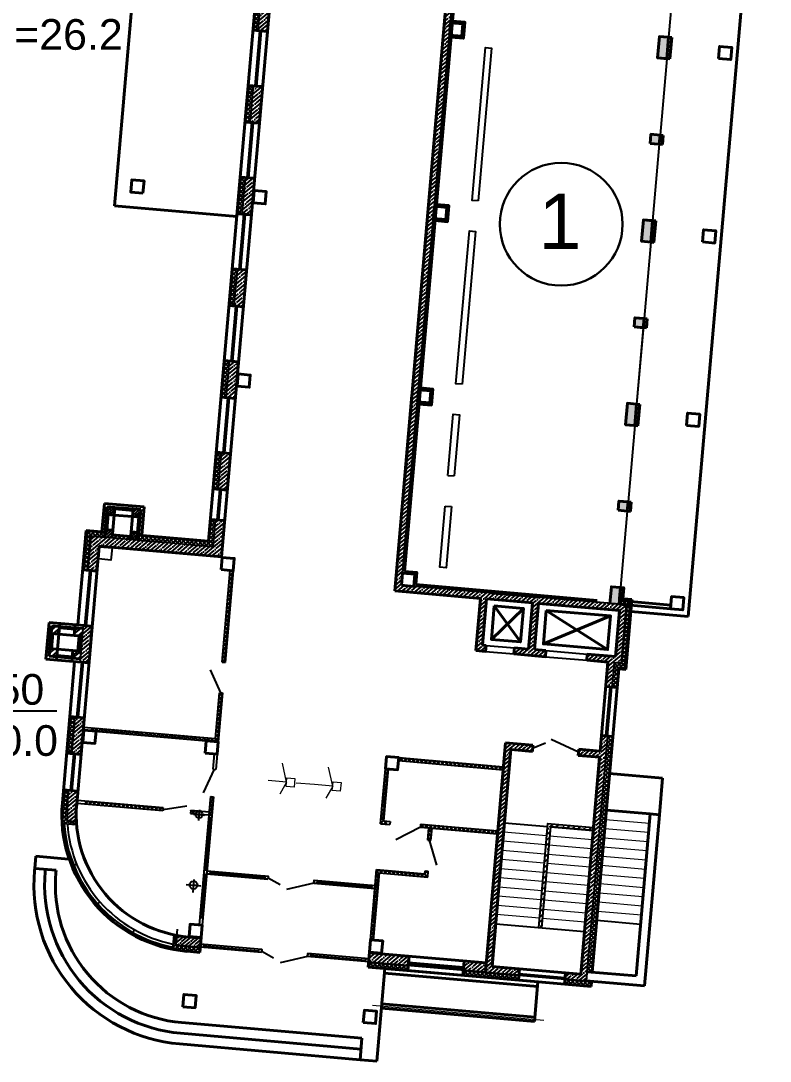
# Model space of a CAD drawing. Header units: millimetres. Extents: x 946 to 259010, y 548 to 42559.
# Drawn here: x 99924 to 104807, y 20081 to 26862 of the extents above; entities that cross this region are included whole.
import ezdxf
from ezdxf import colors
from ezdxf.entities.mleader import LeaderData, LeaderLine
from ezdxf.math import Vec2, Vec3

# ---------------------------------------------------------------- set-up
doc = ezdxf.new("R2010")
doc.units = ezdxf.units.MM
doc.linetypes.add('CENTER', pattern=[20, 15, -1.7, 1.6, -1.7])
doc.linetypes.add('DASHED', pattern=[19.05, 12.7, -6.35])
for name, color, linetype, lineweight in [('01 - здание', 1, 'Continuous', 40), ('01-здание', 5, 'Continuous', 15), ('01-Контур', 1, 'Continuous', 25), ('19-канальяК2', 54, 'Continuous', 40)]:
    doc.layers.add(name, color=color, linetype=linetype, lineweight=lineweight)
doc.styles.add('2_0-Ариел', font='arial.ttf', dxfattribs={"height": 2})
doc.styles.add('ГП-ариель', font='arial.ttf')
pattern_1 = [(45, (1411.03127, -1534.55234), (-0.067351921, 0.067351921), []), (135, (1411.03127, -1534.55234), (-0.067351921, -0.067351921), [])]
pattern_2 = [(45, (1452.38544, -901.835), (-0.067351921, 0.067351921), []), (135, (1452.38544, -901.835), (-0.067351921, -0.067351921), [])]
pattern_3 = [(45, (1411.03127, -1534.55234), (-0.134703842, 0.134703842), []), (45, (1411.16598, -1534.55234), (-0.134703842, 0.134703842), [0.238125, -0.047625, 0, -0.047625])]
pattern_4 = [(45, (1455.15888, -902.561955), (-0.0449012806, 0.0449012806), [])]

# ---------------------------------------------------------------- blocks, each defined once
blk = doc.blocks.new('Прокуратура_v1')
at = {"layer": '01 - здание', "lineweight": -2, "ltscale": 100}
h = blk.add_hatch(dxfattribs=at)
h.set_pattern_fill('ANSI35', color=256, scale=0.03)
h.set_pattern_definition(pattern_3)
h.paths.add_polyline_path([(-0.19, -3.49), (-0.49, -3.49), (-0.49, -3.79), (-0.19, -3.79)])
h.paths.add_polyline_path([(-0.19, -4.59), (-0.49, -4.59), (-0.49, -9.49), (-0.19, -9.49)])
h.paths.add_polyline_path([(-0.19, -9.49), (-0.49, -9.49), (-0.49, -9.84), (-0.19, -9.84)])
h.paths.add_polyline_path([(-0.19, -12.34), (-0.49, -12.34), (-0.49, -12.64), (-0.19, -12.64)])
h.paths.add_polyline_path([(-0.19, -15.14), (-0.49, -15.14), (-0.49, -15.49), (-0.19, -15.49)])
h.paths.add_polyline_path([(-0.19, -15.49), (-0.49, -15.49), (-0.49, -15.84), (-0.19, -15.84)])
h.paths.add_polyline_path([(-0.19, -18.34), (-0.49, -18.34), (-0.49, -18.64), (-0.19, -18.64)])
h.paths.add_polyline_path([(-0.19, -21.14), (-0.49, -21.14), (-0.49, -21.49), (-0.19, -21.49)])
h.paths.add_polyline_path([(-0.19, -21.49), (-0.49, -21.49), (-0.49, -21.84), (-0.19, -21.84)])
h.paths.add_polyline_path([(-0.19, -24.34), (-0.49, -24.34), (-0.49, -24.64), (-0.19, -24.64)])
h.paths.add_polyline_path([(-0.19, -27.14), (-0.49, -27.14), (-0.49, -27.49), (-0.19, -27.49)])
h.paths.add_polyline_path([(-0.19, -27.49), (-0.49, -27.49), (-0.49, -27.84), (-0.19, -27.84)])
h.paths.add_polyline_path([(-0.19, -30.34), (-0.49, -30.34), (-0.49, -30.64), (-0.19, -30.64)])
h.paths.add_polyline_path([(-0.19, -33.14), (-0.49, -33.14), (-0.49, -33.49), (-0.19, -33.49)])
h.paths.add_polyline_path([(-0.19, -33.49), (-0.49, -33.49), (-0.49, -33.84), (-0.19, -33.84)])
h.paths.add_polyline_path([(-0.19, -36.34), (-0.49, -36.34), (-0.49, -36.64), (-0.19, -36.64)])
h.paths.add_polyline_path([(-0.19, -39.14), (-0.49, -39.14), (-0.49, -39.49), (-0.19, -39.49)])
h.paths.add_polyline_path([(-0.19, -39.49), (-0.49, -39.49), (-0.49, -39.69), (-0.19, -39.69)])
h = blk.add_hatch(dxfattribs=at)
h.set_pattern_fill('ANSI35', color=256, scale=0.03)
h.set_pattern_definition(pattern_3)
h.paths.add_polyline_path([(-7.31, -15.49), (-7.51, -15.49), (-7.51, -21.49), (-7.31, -21.49), (-7.31, -21.29)])
h.paths.add_polyline_path([(-7.31, -9.49), (-7.51, -9.49), (-7.51, -15.49), (-7.31, -15.49), (-7.31, -15.29)])
h.paths.add_polyline_path([(-7.11, -8.39), (-7.51, -8.39), (-7.51, -9.49), (-7.31, -9.49), (-7.31, -9.29), (-7.31, -8.59), (-7.11, -8.59)])
h.paths.add_polyline_path([(-6.21, -8.39), (-6.564, -8.39), (-6.501, -8.59), (-6.21, -8.59)])
h.paths.add_polyline_path([(-6.564, -8.39), (-7.11, -8.39), (-7.11, -8.59), (-6.501, -8.59)])
h.paths.add_polyline_path([(-4.225, -8.39), (-5.21, -8.39), (-5.21, -8.59), (-4.208, -8.59)])
h.paths.add_polyline_path([(-0.71, -8.39), (-4.225, -8.39), (-4.208, -8.59), (-0.71, -8.59)])
h.paths.add_polyline_path([(-0.49, -8.39), (-0.71, -8.39), (-0.71, -8.59), (-0.49, -8.59)])
h = blk.add_hatch(dxfattribs=at)
h.set_pattern_fill('ANSI37', color=256, scale=0.03)
h.set_pattern_definition(pattern_2)
h.paths.add_polyline_path([(-0.09, -12.34), (-0.19, -12.34), (-0.19, -12.64), (-0.09, -12.64)])
h.paths.add_polyline_path([(-0.09, -15.14), (-0.19, -15.14), (-0.19, -15.49), (-0.09, -15.49)])
h.paths.add_polyline_path([(-0.09, -15.49), (-0.19, -15.49), (-0.19, -15.84), (-0.09, -15.84)])
h.paths.add_polyline_path([(-0.09, -18.34), (-0.19, -18.34), (-0.19, -18.64), (-0.09, -18.64)])
h.paths.add_polyline_path([(-0.09, -21.14), (-0.19, -21.14), (-0.19, -21.49), (-0.09, -21.49)])
h.paths.add_polyline_path([(-0.09, -21.49), (-0.19, -21.49), (-0.19, -21.84), (-0.09, -21.84)])
h.paths.add_polyline_path([(-0.09, -24.34), (-0.19, -24.34), (-0.19, -24.64), (-0.09, -24.64)])
h.paths.add_polyline_path([(-0.09, -27.14), (-0.19, -27.14), (-0.19, -27.49), (-0.09, -27.49)])
h.paths.add_polyline_path([(-0.09, -27.49), (-0.19, -27.49), (-0.19, -27.84), (-0.09, -27.84)])
h.paths.add_polyline_path([(-0.09, -30.34), (-0.19, -30.34), (-0.19, -30.64), (-0.09, -30.64)])
h.paths.add_polyline_path([(-0.09, -33.14), (-0.19, -33.14), (-0.19, -33.49), (-0.09, -33.49)])
h.paths.add_polyline_path([(-0.09, -33.49), (-0.19, -33.49), (-0.19, -33.84), (-0.09, -33.84)])
h.paths.add_polyline_path([(-0.09, -36.34), (-0.19, -36.34), (-0.19, -36.64), (-0.09, -36.64)])
h.paths.add_polyline_path([(-0.09, -39.14), (-0.19, -39.14), (-0.19, -39.49), (-0.09, -39.49)])
h = blk.add_hatch(dxfattribs=at)
h.set_pattern_fill('ANSI37', color=256, scale=0.03)
h.set_pattern_definition(pattern_2)
h.paths.add_polyline_path([(-13.53, -35.89), (-13.7, -35.89), (-13.7, -37.09), (-13.53, -37.09)])
h.paths.add_polyline_path([(-13.53, -33.49), (-13.7, -33.49), (-13.7, -34.09), (-13.53, -34.09)])
h.paths.add_polyline_path([(-13.53, -32.89), (-13.7, -32.89), (-13.7, -33.49), (-13.53, -33.49)])
h.paths.add_polyline_path([(-13.53, -29.89), (-13.7, -29.89), (-13.7, -31.09), (-13.53, -31.09)])
h.paths.add_polyline_path([(-13.53, -27.49), (-13.7, -27.49), (-13.7, -28.09), (-13.53, -28.09)])
h.paths.add_polyline_path([(-13.53, -26.89), (-13.7, -26.89), (-13.7, -27.49), (-13.53, -27.49)])
h.paths.add_polyline_path([(-13.53, -23.89), (-13.7, -23.89), (-13.7, -25.051, -0.438008), (-13.661, -25.09), (-13.53, -25.09)])
h.paths.add_polyline_path([(-13.53, -21.49), (-13.7, -21.49), (-13.7, -22.09), (-13.53, -22.09)])
h.paths.add_polyline_path([(-13.53, -20.89), (-13.7, -20.89), (-13.7, -21.49), (-13.53, -21.49)])
h = blk.add_hatch(dxfattribs=at)
h.set_pattern_fill('ANSI35', color=256, scale=0.03)
h.set_pattern_definition(pattern_3)
h.paths.add_polyline_path([(-13.23, -29.89), (-13.53, -29.89), (-13.53, -31.09), (-13.23, -31.09)])
h.paths.add_polyline_path([(-13.23, -27.49), (-13.53, -27.49), (-13.53, -28.09), (-13.23, -28.09)])
h.paths.add_polyline_path([(-13.53, -27.49), (-13.23, -27.49), (-13.23, -26.89), (-13.53, -26.89)])
h.paths.add_polyline_path([(-13.23, -23.89), (-13.53, -23.89), (-13.53, -25.09), (-13.23, -25.09)])
h.paths.add_polyline_path([(-13.23, -21.49), (-13.53, -21.49), (-13.53, -22.09), (-13.23, -22.09)])
h.paths.add_polyline_path([(-13.23, -21.09), (-13.23, -20.89), (-13.53, -20.89), (-13.53, -21.49), (-13.23, -21.49)])
h = blk.add_hatch(dxfattribs=at)
h.set_pattern_fill('ANSI35', color=256, scale=0.03)
h.set_pattern_definition(pattern_3)
h.paths.add_polyline_path([(-7.31, -21.49), (-7.51, -21.49), (-7.51, -27.49), (-7.31, -27.49), (-7.31, -27.29)])
h = blk.add_hatch(dxfattribs=at)
h.set_pattern_fill('ANSI35', color=256, scale=0.03)
h.set_pattern_definition(pattern_3)
h.paths.add_polyline_path([(-7.31, -27.49), (-7.51, -27.49), (-7.51, -33.49), (-7.31, -33.49), (-7.31, -33.29)])
h = blk.add_hatch(dxfattribs=at)
h.set_pattern_fill('ANSI35', color=256, scale=0.03)
h.set_pattern_definition(pattern_3)
h.paths.add_polyline_path([(-17.53, -46.09), (-17.23, -46.09), (-17.23, -44.89), (-17.53, -44.89)])
h.paths.add_polyline_path([(-17.23, -41.89), (-17.53, -41.89), (-17.53, -43.09), (-17.23, -43.09)])
h.paths.add_polyline_path([(-17.23, -39.27), (-17.01, -39.27), (-17.01, -38.97), (-17.53, -38.97), (-17.53, -40.09), (-17.23, -40.09)])
h.paths.add_polyline_path([(-17.01, -38.97), (-17.01, -39.27), (-13.23, -39.27), (-13.23, -38.09), (-13.53, -38.09), (-13.53, -38.97)])
h.paths.add_polyline_path([(-13.53, -37.09), (-13.23, -37.09), (-13.23, -35.89), (-13.53, -35.89)])
h.paths.add_polyline_path([(-13.23, -33.49), (-13.53, -33.49), (-13.53, -34.09), (-13.23, -34.09)])
h.paths.add_polyline_path([(-13.23, -32.89), (-13.53, -32.89), (-13.53, -33.49), (-13.23, -33.49)])
h = blk.add_hatch(dxfattribs=at)
h.set_pattern_fill('ANSI35', color=256, scale=0.03)
h.set_pattern_definition(pattern_3)
h.paths.add_polyline_path([(-7.11, -39.69), (-7.31, -39.69), (-7.31, -39.49), (-7.51, -39.49), (-7.51, -39.89), (-7.11, -39.89)])
h.paths.add_polyline_path([(-7.31, -33.69), (-7.31, -33.49), (-7.51, -33.49), (-7.51, -36.159), (-7.51, -39.49), (-7.31, -39.49), (-7.31, -39.29)])
h.paths.add_polyline_path([(-3.721, -39.69), (-4.71, -39.69), (-7.11, -39.69), (-7.11, -39.89), (-4.71, -39.89), (-4.71, -41.6), (-4.395, -41.6), (-4.395, -41.4), (-4.51, -41.4), (-4.51, -39.89), (-3.65, -39.89)])
h.paths.add_polyline_path([(-2.81, -39.89), (-2.519, -39.89), (-2.591, -39.69), (-3.721, -39.69), (-3.65, -39.89), (-3.01, -39.89), (-3.01, -41.4), (-3.465, -41.4), (-3.465, -41.6), (-2.435, -41.6), (-2.435, -41.4), (-2.81, -41.4)])
h.paths.add_polyline_path([(0.04, -39.69), (-0.19, -39.69), (-0.71, -39.69), (-0.71, -39.89), (-0.16, -39.89), (-0.16, -41.4), (-0.71, -41.4), (-0.71, -41.6), (-0.39, -41.6), (-0.39, -42.4), (-0.19, -42.4), (-0.19, -41.6), (0.04, -41.6)])
h.paths.add_polyline_path([(-0.71, -41.4), (-1.085, -41.4), (-1.085, -41.6), (-0.71, -41.6)])
h.paths.add_polyline_path([(-3.323, -40.948), (-2.838, -40.948), (-2.838, -40.648), (-3.323, -40.648)], flags=25)
h = blk.add_hatch(dxfattribs=at)
h.set_pattern_fill('ANSI31', color=256, scale=0.02)
h.set_pattern_definition(pattern_4)
h.paths.add_polyline_path([(-16.83, -38.22), (-16.83, -37.97), (-17.08, -37.97), (-17.08, -38.22)])
h = blk.add_hatch(dxfattribs=at)
h.set_pattern_fill('ANSI31', color=256, scale=0.02)
h.set_pattern_definition(pattern_4)
h.paths.add_polyline_path([(-17.03, -38.22), (-17.08, -38.22), (-17.08, -38.72), (-17.03, -38.72)])
h.paths.add_polyline_path([(-16.739, -37.97), (-16.83, -37.97), (-16.83, -38.02), (-16.739, -38.02)])
h.paths.add_polyline_path([(-16.23, -37.97), (-16.739, -37.97), (-16.739, -38.02), (-16.23, -38.02)])
h.paths.add_polyline_path([(-15.98, -38.22), (-16.03, -38.22), (-16.03, -38.72), (-15.98, -38.72)])
h = blk.add_hatch(dxfattribs=at)
h.set_pattern_fill('ANSI31', color=256, scale=0.02)
h.set_pattern_definition(pattern_4)
h.paths.add_polyline_path([(-15.98, -38.22), (-15.98, -37.97), (-16.23, -37.97), (-16.23, -38.22)])
h = blk.add_hatch(dxfattribs=at)
h.set_pattern_fill('ANSI37', color=256, scale=0.03)
h.set_pattern_definition(pattern_2)
h.paths.add_polyline_path([(-13.53, -38.09), (-13.7, -38.09), (-13.7, -38.8), (-15.98, -38.8), (-15.98, -38.97), (-13.53, -38.97)])
h = blk.add_hatch(dxfattribs=at)
h.set_pattern_fill('ANSI37', color=256, scale=0.03)
h.set_pattern_definition(pattern_2)
edge = h.paths.add_edge_path()
edge.add_line((-17.53, -38.97), (-17.08, -38.97))
edge.add_line((-17.08, -38.97), (-17.08, -38.8))
edge.add_line((-17.08, -38.8), (-17.667, -38.8))
edge.add_arc((-17.705, -38.801), 0.0375, -82.4102, 1.7664, ccw=False)
edge.add_line((-17.7, -38.838), (-17.7, -40.09))
edge.add_line((-17.7, -40.09), (-17.53, -40.09))
edge.add_line((-17.53, -40.09), (-17.53, -38.97))
h = blk.add_hatch(dxfattribs=at)
h.set_pattern_fill('ANSI31', color=256, scale=0.02)
h.set_pattern_definition(pattern_4)
h.paths.add_polyline_path([(-17.08, -38.97), (-16.83, -38.97), (-16.83, -38.72), (-17.08, -38.72)])
h = blk.add_hatch(dxfattribs=at)
h.set_pattern_fill('ANSI37', color=256, scale=0.03)
h.set_pattern_definition([(45, (-1966.39918, -2204.94517), (-0.067351921, 0.067351921), []), (135, (-1966.39918, -2204.94517), (-0.067351921, -0.067351921), [])])
h.paths.add_polyline_path([(-16.23, -38.97), (-16.23, -38.87), (-16.83, -38.87), (-16.83, -38.97)])
h = blk.add_hatch(dxfattribs=at)
h.set_pattern_fill('ANSI31', color=256, scale=0.02)
h.set_pattern_definition(pattern_4)
h.paths.add_polyline_path([(-16.23, -38.97), (-15.98, -38.97), (-15.98, -38.72), (-16.23, -38.72)])
h = blk.add_hatch(dxfattribs=at)
h.set_pattern_fill('ANSI37', color=256, scale=0.03)
h.set_pattern_definition(pattern_2)
h.paths.add_polyline_path([(0.21, -39.5), (-0.19, -39.5), (-0.19, -39.57), (0.21, -39.57)])
h.paths.add_polyline_path([(0.21, -39.57), (-0.19, -39.57), (-0.19, -39.69), (0.21, -39.69)])
h.paths.add_polyline_path([(0.21, -39.69), (0.04, -39.69), (0.04, -41.6), (-0.19, -41.6), (-0.19, -42.4), (-0.02, -42.4), (-0.02, -41.79), (0.21, -41.79), (0.21, -39.919, -0.38016), (0.177, -39.882, -0.38016), (0.21, -39.845)])
h.paths.add_polyline_path([(-0.02, -44), (-0.19, -44), (-0.19, -45.49), (-0.02, -45.49)])
h.paths.add_polyline_path([(-0.02, -45.49), (-0.19, -45.49), (-0.19, -51.49), (-0.02, -51.49)])
h.paths.add_polyline_path([(-0.02, -51.49), (-0.19, -51.49), (-0.19, -51.71), (-0.02, -51.71)])
h = blk.add_hatch(dxfattribs=at)
h.set_pattern_fill('ANSI37', color=256, scale=0.03)
h.set_pattern_definition(pattern_1)
h.paths.add_polyline_path([(-12.81, -39.69), (-12.91, -39.69), (-12.91, -42.69), (-12.81, -42.69)])
h.paths.add_polyline_path([(-12.81, -43.69), (-12.91, -43.69), (-12.91, -45.19), (-13.01, -45.19), (-13.01, -45.29), (-12.81, -45.29)])
h.paths.add_polyline_path([(-13.01, -45.19), (-17.01, -45.19), (-17.01, -45.29), (-16.81, -45.29), (-13.21, -45.29), (-13.01, -45.29)])
h.paths.add_polyline_path([(-14.41, -47.59), (-17.01, -47.59), (-17.01, -47.69), (-14.41, -47.69)])
h.paths.add_polyline_path([(-13.23, -47.599), (-13.51, -47.59), (-13.51, -47.69), (-13.339, -47.69, -0.362074)])
h.paths.add_polyline_path([(-12.81, -47.09), (-12.91, -47.09), (-12.91, -47.69), (-12.81, -47.69)])
h.paths.add_polyline_path([(-3.49, -45.29), (-6.91, -45.29), (-6.91, -45.39), (-3.49, -45.39)])
h.paths.add_polyline_path([(-7.21, -45.69), (-7.31, -45.69), (-7.31, -47.49), (-7.11, -47.49), (-7.11, -47.39), (-7.21, -47.39)])
h.paths.add_polyline_path([(-3.49, -47.39), (-6.01, -47.39), (-6.01, -47.49), (-3.49, -47.49)])
h = blk.add_hatch(dxfattribs=at)
h.set_pattern_fill('ANSI35', color=256, scale=0.03)
h.set_pattern_definition(pattern_3)
h.paths.add_polyline_path([(-2.591, -39.69), (-2.519, -39.89), (-0.71, -39.89), (-0.71, -39.69)])
h = blk.add_hatch(dxfattribs=at)
h.set_pattern_fill('ANSI32', color=256, scale=0.02)
h.set_pattern_definition([(45, (1455.09888, -902.56195), (-0.134703842, 0.134703842), []), (45, (1455.18868, -902.56195), (-0.134703842, 0.134703842), [])])
h.paths.add_polyline_path([(-18.29, -42.24), (-18.29, -41.99), (-18.54, -41.99), (-18.54, -42.24)])
h.paths.add_polyline_path([(-17.79, -41.99), (-17.79, -42.24), (-17.53, -42.24), (-17.53, -41.99)])
h.paths.add_polyline_path([(-17.79, -42.74), (-17.79, -42.99), (-17.53, -42.99), (-17.53, -42.74)])
h = blk.add_hatch(dxfattribs=at)
h.set_pattern_fill('ANSI31', color=256, scale=0.02)
h.set_pattern_definition([(45, (1455.09888, -902.561955), (-0.0449012806, 0.0449012806), [])])
h.paths.add_polyline_path([(-17.79, -41.99), (-18.091, -41.99), (-18.091, -42.04), (-17.79, -42.04)])
h.paths.add_polyline_path([(-18.091, -41.99), (-18.29, -41.99), (-18.29, -42.04), (-18.091, -42.04)])
h.paths.add_polyline_path([(-17.79, -42.94), (-18.29, -42.94), (-18.29, -42.99), (-17.79, -42.99)])
h = blk.add_hatch(dxfattribs=at)
h.set_pattern_fill('ANSI31', color=256, scale=0.02)
h.set_pattern_definition([(45, (1455.31888, -902.561955), (-0.0449012806, 0.0449012806), [])])
h.paths.add_polyline_path([(-18.54, -42.74), (-18.49, -42.74), (-18.49, -42.24), (-18.54, -42.24)])
h = blk.add_hatch(dxfattribs=at)
h.set_pattern_fill('ANSI37', color=256, scale=0.03)
h.set_pattern_definition(pattern_2)
h.paths.add_polyline_path([(-17.53, -42.24), (-17.63, -42.24), (-17.63, -42.74), (-17.53, -42.74)])
h = blk.add_hatch(dxfattribs=at)
h.set_pattern_fill('ANSI32', color=256, scale=0.02)
h.set_pattern_definition([(45, (1455.31888, -902.56195), (-0.134703842, 0.134703842), []), (45, (1455.40868, -902.56195), (-0.134703842, 0.134703842), [])])
h.paths.add_polyline_path([(-18.401, -42.74), (-18.54, -42.74), (-18.54, -42.99), (-18.401, -42.99)])
h.paths.add_polyline_path([(-18.29, -42.74), (-18.401, -42.74), (-18.401, -42.99), (-18.29, -42.99)])
h = blk.add_hatch(dxfattribs=at)
h.set_pattern_fill('ANSI35', color=256, scale=0.03)
h.set_pattern_definition(pattern_3)
h.paths.add_polyline_path([(-2.59, -44.51), (-3.49, -44.51), (-3.49, -45.49), (-3.29, -45.49), (-3.29, -44.71), (-2.59, -44.71)])
h.paths.add_polyline_path([(-0.71, -44.51), (-1.09, -44.51), (-1.09, -44.71), (-0.71, -44.71)])
h.paths.add_polyline_path([(-0.19, -44), (-0.39, -44), (-0.39, -44.51), (-0.71, -44.51), (-0.71, -44.71), (-0.39, -44.71), (-0.39, -45.49), (-0.19, -45.49)])
h.paths.add_polyline_path([(-0.19, -45.49), (-0.39, -45.49), (-0.39, -51.49), (-0.19, -51.49)])
h.paths.add_polyline_path([(-3.29, -45.49), (-3.49, -45.49), (-3.49, -51.49), (-3.29, -51.49), (-3.29, -49.09)])
h.paths.add_polyline_path([(-2.39, -51.81), (-3.29, -51.81), (-3.29, -51.49), (-3.49, -51.49), (-3.49, -52.01), (-3.29, -52.01), (-2.39, -52.01)])
h.paths.add_polyline_path([(-0.71, -51.81), (-0.89, -51.81), (-0.89, -52.01), (-0.71, -52.01)])
h.paths.add_polyline_path([(-0.19, -51.49), (-0.39, -51.49), (-0.39, -51.81), (-0.71, -51.81), (-0.71, -52.01), (-0.19, -52.01)])
h = blk.add_hatch(dxfattribs=at)
h.set_pattern_fill('ANSI37', color=256, scale=0.03)
h.set_pattern_definition(pattern_2)
h.paths.add_polyline_path([(-17.53, -44.89), (-17.7, -44.89), (-17.7, -46.09), (-17.53, -46.09)])
h = blk.add_hatch(dxfattribs=at)
h.set_pattern_fill('ANSI35', color=256, scale=0.04)
h.set_pattern_definition([(45, (1411.03127, -1534.55234), (-0.179605122, 0.179605122), []), (45, (1411.21088, -1534.55234), (-0.179605122, 0.179605122), [0.3175, -0.0635, 0, -0.0635])])
h.paths.add_polyline_path([(-1.79, -47.11), (-0.71, -47.11), (-0.71, -47.01), (-1.89, -47.01), (-1.89, -48.953), (-1.79, -48.91)])
h.paths.add_polyline_path([(-0.39, -47.01), (-0.71, -47.01), (-0.71, -47.11), (-0.39, -47.11)])
h.paths.add_polyline_path([(-1.79, -48.91), (-1.89, -48.953), (-1.89, -50.41), (-1.79, -50.41)])
h = blk.add_hatch(dxfattribs=at)
h.set_pattern_fill('ANSI37', color=256, scale=0.03)
h.set_pattern_definition(pattern_2)
h.paths.add_polyline_path([(-17.53, -47.29), (-17.7, -47.29), (-17.7, -47.71, 0.032542), (-17.662, -48.29), (-17.51, -48.29), (-17.51, -48.124, -0.024309), (-17.53, -47.707)])
h = blk.add_hatch(dxfattribs=at)
h.set_pattern_fill('ANSI35', color=256, scale=0.03)
h.set_pattern_definition(pattern_3)
h.paths.add_polyline_path([(-17.23, -47.71), (-17.23, -47.71), (-17.23, -47.29), (-17.53, -47.29), (-17.53, -47.713, 0.033655), (-17.491, -48.29), (-17.21, -48.29), (-17.21, -48.109, -0.025016)])
h = blk.add_hatch(dxfattribs=at)
h.set_pattern_fill('ANSI37', color=256, scale=0.03)
h.set_pattern_definition(pattern_1)
h.paths.add_polyline_path([(-5.73, -47.89), (-5.63, -47.89), (-5.63, -47.49), (-5.73, -47.49)])
h.paths.add_polyline_path([(-7.11, -48.99), (-7.11, -49.09), (-5.63, -49.09), (-5.63, -48.89), (-5.73, -48.89), (-5.73, -48.99)])
h.paths.add_polyline_path([(-7.21, -49.09), (-7.11, -49.09), (-7.11, -48.99), (-7.31, -48.99), (-7.31, -51.29), (-7.21, -51.29)])
h = blk.add_hatch(dxfattribs=at)
h.set_pattern_fill('ANSI37', color=256, scale=0.03)
h.set_pattern_definition(pattern_2)
h.paths.add_polyline_path([(-17.51, -48.29), (-17.662, -48.29, 0.005649), (-17.648, -48.39), (-17.51, -48.39)])
h.paths.add_polyline_path([(-17.21, -48.29), (-17.51, -48.29), (-17.51, -48.39), (-17.21, -48.39)])
h = blk.add_hatch(dxfattribs=at)
h.set_pattern_fill('ANSI37', color=256, scale=0.03)
h.set_pattern_definition(pattern_2)
edge = h.paths.add_edge_path()
edge.add_arc((-13.23, -47.71), 4, 263.1263, 264.5526, ccw=False)
edge.add_line((-13.709, -51.681), (-13.709, -52.154))
edge.add_arc((-13.23, -47.71), 4.47, 263.852, 269.9579)
edge.add_line((-13.233, -52.18), (-13.01, -52.18))
edge.add_line((-13.01, -52.18), (-13.01, -52.01))
edge.add_line((-13.01, -52.01), (-13.21, -52.01))
edge.add_line((-13.21, -52.01), (-13.21, -52.006))
edge.add_line((-13.21, -52.006), (-13.61, -52.006))
edge.add_line((-13.61, -52.006), (-13.61, -51.692))
h.paths.add_polyline_path([(-12.81, -52.01), (-13.01, -52.01), (-13.01, -52.18), (-12.81, -52.18)])
h = blk.add_hatch(dxfattribs=at)
h.set_pattern_fill('ANSI35', color=256, scale=0.7)
h.set_pattern_definition([(45, (-5.48447, -0.0529), (-0.1237437, 0.1237437), []), (45, (-5.36073, -0.0529), (-0.1237437, 0.1237437), [0.21875, -0.04375, 0, -0.04375])])
h.paths.add_polyline_path([(-12.81, -51.71), (-13.21, -51.71), (-13.61, -51.692), (-13.61, -51.993), (-13.21, -52.01), (-12.81, -52.01)])
h = blk.add_hatch(dxfattribs=at)
h.set_pattern_fill('ANSI35', color=256, scale=0.03)
h.set_pattern_definition(pattern_3)
h.paths.add_polyline_path([(-4.21, -51.71), (-4.21, -52.01), (-3.49, -52.01), (-3.49, -51.71)])
h.paths.add_polyline_path([(-6.01, -52.01), (-6.01, -51.71), (-7.11, -51.71), (-7.11, -52.01)])
h.paths.add_polyline_path([(-7.31, -52.01), (-7.11, -52.01), (-7.11, -51.71), (-7.31, -51.71)])
h = blk.add_hatch(dxfattribs=at)
h.set_pattern_fill('ANSI37', color=256, scale=0.03)
h.set_pattern_definition(pattern_2)
h.paths.add_polyline_path([(-0.02, -52.01), (-0.19, -52.01), (-0.71, -52.01), (-0.71, -52.18), (-0.02, -52.18)])
h.paths.add_polyline_path([(-0.71, -52.01), (-0.89, -52.01), (-0.89, -52.18), (-0.71, -52.18)])
h.paths.add_polyline_path([(-2.39, -52.01), (-3.29, -52.01), (-4.21, -52.01), (-4.21, -52.18), (-2.39, -52.18)])
h.paths.add_polyline_path([(-6.01, -52.01), (-7.11, -52.01), (-7.11, -52.18), (-6.01, -52.18)])
h.paths.add_polyline_path([(-7.11, -52.01), (-7.31, -52.01), (-7.31, -52.18), (-7.11, -52.18)])
at = {"layer": '01 - здание', "ltscale": 100}
for p, q in [((-7.51, -36.159), (-7.51, -8.39)), ((2.08, -39.89), (2.08, -9.09)), ((-7.247, -9.69), (-7.247, -39.227)), ((-13.7, -26.89), (-13.7, -13.09)), ((-13.23, -39.27), (-13.23, -21.09)), ((-0.49, -21.84), (-0.49, -21.14)), ((-0.49, -21.14), (-0.09, -21.14)), ((-0.09, -21.84), (-0.09, -21.14)), ((-0.49, -21.84), (-0.09, -21.84)), ((-13.7, -22.09), (-13.23, -22.09)), ((-13.7, -23.89), (-13.23, -23.89)), ((-0.49, -24.64), (-0.49, -24.34)), ((-0.49, -24.34), (-0.09, -24.34)), ((-0.09, -24.64), (-0.09, -24.34)), ((-0.49, -24.64), (-0.09, -24.64)), ((-0.49, -24.64), (-0.09, -24.64)), ((-13.7, -25.09), (-13.23, -25.09)), ((-13.7, -38.8), (-13.7, -26.89)), ((-13.7, -26.89), (-13.23, -26.89)), ((-13.23, -26.89), (-13.7, -26.89)), ((-0.49, -27.84), (-0.49, -27.14)), ((-0.49, -27.14), (-0.09, -27.14)), ((-0.09, -27.84), (-0.09, -27.14)), ((-13.7, -28.09), (-13.23, -28.09)), ((-0.49, -27.84), (-0.09, -27.84)), ((-13.7, -29.89), (-13.23, -29.89)), ((-13.23, -29.89), (-13.7, -29.89)), ((-0.49, -30.64), (-0.49, -30.34)), ((-0.49, -30.34), (-0.09, -30.34)), ((-0.09, -30.64), (-0.09, -30.34)), ((-0.49, -30.64), (-0.09, -30.64)), ((-0.49, -30.64), (-0.09, -30.64)), ((-13.7, -31.09), (-13.23, -31.09)), ((-13.7, -32.89), (-13.23, -32.89)), ((-13.23, -32.89), (-13.7, -32.89)), ((-0.49, -33.84), (-0.49, -33.14)), ((-0.49, -33.14), (-0.09, -33.14)), ((-0.09, -33.84), (-0.09, -33.14)), ((-7.51, -39.89), (-7.51, -33.49)), ((-0.49, -33.84), (-0.09, -33.84)), ((-13.7, -34.09), (-13.23, -34.09)), ((-13.7, -35.89), (-13.23, -35.89)), ((-0.49, -36.34), (-0.09, -36.34)), ((-0.09, -36.64), (-0.09, -36.34)), ((-0.49, -36.64), (-0.09, -36.64)), ((-0.49, -36.64), (-0.09, -36.64)), ((-13.23, -37.09), (-13.7, -37.09)), ((-17.18, -38.8), (-17.18, -37.87)), ((-17.18, -37.87), (-15.88, -37.87)), ((-17.08, -38.22), (-17.08, -37.97)), ((-16.83, -37.97), (-17.08, -37.97)), ((-16.83, -38.22), (-16.83, -37.97)), ((-16.23, -37.97), (-16.83, -37.97)), ((-15.98, -37.97), (-16.23, -37.97)), ((-16.23, -38.22), (-16.23, -37.97)), ((-15.98, -38.22), (-15.98, -37.97)), ((-15.88, -38.8), (-15.88, -37.87)), ((-16.83, -38.22), (-17.08, -38.22)), ((-17.08, -38.72), (-17.08, -38.22)), ((-17.03, -38.72), (-17.03, -38.22)), ((-16.23, -38.02), (-16.83, -38.02)), ((-16.83, -38.72), (-16.83, -38.22)), ((-16.23, -38.22), (-16.83, -38.22)), ((-16.23, -38.72), (-16.23, -38.22)), ((-16.23, -38.22), (-15.98, -38.22)), ((-16.03, -38.72), (-16.03, -38.22)), ((-15.98, -38.72), (-15.98, -38.22)), ((-13.23, -38.09), (-13.7, -38.09)), ((-17.7, -38.8), (-17.7, -41.89)), ((-17.08, -38.8), (-17.7, -38.8)), ((-16.83, -38.72), (-17.08, -38.72)), ((-17.08, -38.72), (-17.08, -38.97)), ((-16.83, -38.97), (-16.83, -38.72)), ((-16.23, -38.87), (-16.83, -38.87)), ((-16.23, -38.72), (-15.98, -38.72)), ((-16.23, -38.97), (-16.23, -38.72)), ((-15.98, -38.97), (-15.98, -38.72)), ((-13.7, -38.8), (-15.98, -38.8)), ((-13.23, -39.27), (-17.23, -39.27)), ((-17.23, -39.27), (-17.23, -47.71)), ((-7.247, -39.227), (-6.847, -39.227)), ((-6.847, -39.227), (-6.847, -39.627)), ((-6.847, -39.627), (-0.91, -39.627)), ((0.21, -39.5), (-0.19, -39.5)), ((1.49, -39.57), (-0.19, -39.57)), ((0.21, -39.5), (0.21, -41.79)), ((-4.71, -39.89), (-7.51, -39.89)), ((-4.71, -39.89), (-4.71, -41.6)), ((-3.01, -39.89), (-4.51, -39.89)), ((-3.01, -39.89), (-4.51, -39.89)), ((-4.51, -39.89), (-4.51, -41.4)), ((-3.01, -39.89), (-3.01, -41.4)), ((-0.16, -39.89), (-2.81, -39.89)), ((-2.81, -39.89), (-2.81, -41.4)), ((1.49, -39.69), (-0.19, -39.69)), ((-0.16, -39.89), (-0.16, -41.4)), ((0.21, -39.89), (2.08, -39.89)), ((-17.23, -40.09), (-17.7, -40.09)), ((-17.23, -40.09), (-17.7, -40.09)), ((-4.395, -41.6), (-4.71, -41.6)), ((-4.395, -41.4), (-4.51, -41.4)), ((-4.395, -41.4), (-4.395, -41.6)), ((-3.01, -41.4), (-3.465, -41.4)), ((-3.465, -41.4), (-3.465, -41.6)), ((-2.435, -41.6), (-3.465, -41.6)), ((-2.435, -41.4), (-2.81, -41.4)), ((-2.435, -41.4), (-2.435, -41.6)), ((-0.16, -41.4), (-1.085, -41.4)), ((-1.085, -41.4), (-1.085, -41.6)), ((-0.39, -41.6), (-1.085, -41.6)), ((-0.39, -41.6), (-0.39, -44.51)), ((-17.23, -41.89), (-18.64, -41.89)), ((-18.64, -41.89), (-18.64, -43.09)), ((-18.29, -41.99), (-18.54, -41.99)), ((-18.54, -41.99), (-18.54, -42.24)), ((-18.29, -41.99), (-18.29, -41.89)), ((-18.29, -41.99), (-18.29, -42.24)), ((-18.29, -41.99), (-17.79, -41.99)), ((-18.29, -42.04), (-17.79, -42.04)), ((-17.79, -41.99), (-17.79, -41.89)), ((-17.53, -41.99), (-17.79, -41.99)), ((-17.79, -41.99), (-17.79, -42.24)), ((-0.02, -41.79), (-0.02, -51.71)), ((0.21, -41.79), (-0.02, -41.79)), ((0.21, -41.79), (-0.02, -41.79)), ((-18.54, -42.24), (-18.64, -42.24)), ((-18.29, -42.24), (-18.54, -42.24)), ((-18.54, -42.24), (-18.54, -42.74)), ((-18.49, -42.24), (-18.49, -42.74)), ((-18.29, -42.24), (-18.29, -42.74)), ((-18.29, -42.24), (-17.79, -42.24)), ((-17.53, -42.24), (-17.79, -42.24)), ((-17.63, -42.24), (-17.63, -42.74)), ((-0.39, -42.4), (-0.02, -42.4)), ((-18.54, -42.74), (-18.64, -42.74)), ((-18.54, -42.74), (-18.54, -42.99)), ((-18.29, -42.74), (-18.54, -42.74)), ((-18.29, -42.99), (-18.54, -42.99)), ((-18.29, -42.74), (-18.29, -42.99)), ((-18.29, -42.74), (-17.79, -42.74)), ((-18.29, -42.94), (-17.79, -42.94)), ((-18.29, -42.99), (-17.79, -42.99)), ((-18.29, -43.09), (-18.29, -42.99)), ((-17.53, -42.74), (-17.79, -42.74)), ((-17.79, -42.74), (-17.79, -42.99)), ((-17.53, -42.99), (-17.79, -42.99)), ((-17.79, -43.09), (-17.79, -42.99)), ((-17.23, -43.09), (-18.64, -43.09)), ((-17.7, -43.09), (-17.7, -47.71)), ((-0.39, -44), (-0.02, -44)), ((-0.39, -44), (-0.02, -44)), ((-3.49, -44.51), (-3.49, -52.01)), ((-2.59, -44.51), (-3.49, -44.51)), ((-3.29, -44.71), (-3.29, -51.49)), ((-2.59, -44.71), (-3.29, -44.71)), ((-2.59, -44.71), (-2.59, -44.51)), ((-0.39, -44.51), (-1.09, -44.51)), ((-1.09, -44.71), (-1.09, -44.51)), ((-0.39, -44.71), (-1.09, -44.71)), ((-0.39, -44.71), (-0.39, -51.81)), ((-17.23, -44.89), (-17.7, -44.89)), ((-17.23, -44.89), (-17.7, -44.89)), ((-0.02, -45.21), (1.706, -45.21)), ((1.71, -46.41), (1.71, -45.21)), ((-17.23, -46.09), (-17.7, -46.09)), ((-0.02, -46.41), (1.41, -46.41)), ((1.41, -46.409), (1.71, -46.409)), ((1.41, -46.41), (1.41, -51.71)), ((1.71, -46.409), (1.71, -52.01)), ((-17.23, -47.29), (-17.7, -47.29)), ((-17.23, -47.29), (-17.7, -47.29)), ((-3.29, -49.09), (-3.29, -51.81)), ((-18.41, -49.52), (-18.41, -49.92)), ((-17.339, -49.52), (-18.41, -49.52)), ((-17.71, -49.92), (-18.41, -49.92)), ((-18.41, -49.99), (-18.41, -49.92)), ((-18.06, -49.99), (-18.06, -49.92)), ((-17.71, -49.99), (-17.71, -49.92)), ((-13.21, -51.69), (-13.09, -51.69)), ((-13.21, -51.71), (-12.81, -51.71)), ((-12.81, -51.69), (-12.81, -52.18)), ((-7.31, -51.69), (-7.31, -52.18)), ((-3.49, -51.71), (-7.31, -51.71)), ((-6.01, -51.71), (-6.01, -52.18)), ((-4.21, -51.71), (-4.21, -52.18)), ((-3.29, -51.81), (-0.39, -51.81)), ((-2.39, -51.81), (-2.39, -52.18)), ((-0.89, -51.81), (-0.89, -52.18)), ((-0.19, -51.71), (1.41, -51.71)), ((-13.233, -52.18), (-12.81, -52.18)), ((-7.31, -52.18), (-3.27, -52.18)), ((-6.76, -53.57), (-6.76, -52.18)), ((-6.76, -52.18), (-0.51, -52.18)), ((-3.1, -52.18), (-0.02, -52.18)), ((-1.76, -52.18), (-1.76, -53.48)), ((-0.19, -52.01), (1.71, -52.01)), ((-0.02, -52.01), (-0.02, -52.18)), ((-6.76, -52.33), (-1.76, -52.33)), ((-6.76, -53.33), (-1.76, -53.33)), ((-6.76, -53.48), (-1.76, -53.48)), ((-6.76, -53.57), (-6.76, -55.21)), ((-13.21, -54.51), (-7.31, -54.51)), ((-7.31, -54.51), (-7.31, -55.21)), ((-13.21, -54.86), (-7.31, -54.86)), ((-13.21, -55.21), (-7.31, -55.21)), ((-7.31, -55.21), (-6.76, -55.21))]:
    blk.add_line(p, q, dxfattribs=at)
at = {"layer": '01 - здание', "lineweight": -2, "ltscale": 100}
for p, q in [((-7.31, -36.159), (-7.31, -8.59)), ((-0.19, -18.64), (-0.19, -21.14)), ((-13.53, -22.09), (-13.53, -20.89)), ((-0.19, -21.84), (-0.19, -21.14)), ((-0.19, -21.84), (-0.19, -24.34)), ((-0.19, -21.84), (-0.19, -24.34)), ((-13.474, -23.89), (-13.474, -22.09)), ((-13.422, -23.89), (-13.422, -22.09)), ((-13.53, -25.09), (-13.53, -23.89)), ((-0.19, -24.64), (-0.19, -24.34)), ((-0.19, -24.64), (-0.19, -27.14)), ((-13.474, -26.89), (-13.474, -25.09)), ((-13.422, -26.89), (-13.422, -25.09)), ((-13.53, -28.09), (-13.53, -26.89)), ((-0.19, -27.84), (-0.19, -27.14)), ((-13.474, -29.89), (-13.474, -28.09)), ((-13.422, -29.89), (-13.422, -28.09)), ((-0.19, -27.84), (-0.19, -30.34)), ((-0.19, -27.84), (-0.19, -30.34)), ((-13.53, -31.09), (-13.53, -29.89)), ((-0.19, -30.64), (-0.19, -30.34)), ((-0.19, -30.59), (-0.19, -33.14)), ((-0.19, -30.64), (-0.19, -33.14)), ((-13.474, -32.89), (-13.474, -31.09)), ((-13.422, -32.89), (-13.422, -31.09)), ((-13.53, -34.09), (-13.53, -32.89)), ((-0.19, -33.84), (-0.19, -33.14)), ((-7.31, -39.69), (-7.31, -33.69)), ((-0.19, -33.84), (-0.19, -36.34)), ((-0.19, -33.84), (-0.19, -36.34)), ((-13.474, -35.89), (-13.474, -34.09)), ((-13.422, -35.89), (-13.422, -34.09)), ((-13.53, -37.09), (-13.53, -35.89)), ((-6.11, -35.99), (-5.91, -35.99)), ((-0.49, -36.64), (-0.49, -36.34)), ((-0.19, -36.64), (-0.19, -36.34)), ((-0.19, -36.64), (-0.19, -39.14)), ((-13.474, -38.09), (-13.474, -37.09)), ((-13.422, -38.09), (-13.422, -37.09)), ((-6.11, -36.99), (-5.91, -36.99)), ((-13.53, -38.97), (-13.53, -38.09)), ((-13.53, -38.97), (-17.53, -38.97)), ((-17.53, -38.97), (-17.53, -40.09)), ((-12.91, -42.69), (-12.91, -39.69)), ((-12.81, -39.69), (-12.81, -42.69)), ((-0.19, -39.69), (-7.31, -39.69)), ((0.04, -39.69), (-4.71, -39.69)), ((-4.38, -39.69), (-2.786, -39.69)), ((-3.38, -39.69), (-4.38, -39.69)), ((-4.38, -39.69), (-2.786, -39.69)), ((-0.39, -39.89), (-2.81, -39.89)), ((0.04, -39.69), (0.04, -41.6)), ((-17.478, -40.09), (-17.478, -41.89)), ((-17.426, -40.09), (-17.426, -41.89)), ((-12.81, -42.69), (-12.81, -40.07)), ((-4.395, -41.4), (-3.465, -41.4)), ((-4.395, -41.6), (-3.465, -41.6)), ((-2.435, -41.4), (-1.085, -41.4)), ((-2.435, -41.6), (-1.085, -41.6)), ((0.04, -41.6), (-0.19, -41.6)), ((-0.19, -41.6), (-0.19, -42.4)), ((0.04, -41.6), (-0.19, -41.6)), ((-0.19, -41.6), (-0.19, -42.4)), ((-17.53, -41.89), (-17.53, -43.09)), ((-0.02, -42.4), (-0.02, -41.79)), ((-0.02, -42.4), (-0.02, -41.79)), ((-12.91, -42.69), (-12.81, -42.69)), ((-0.39, -42.4), (-0.02, -42.4)), ((-0.26, -42.4), (-0.26, -44)), ((-0.26, -42.4), (-0.26, -44)), ((-0.207, -42.4), (-0.207, -44)), ((-0.207, -42.4), (-0.207, -44)), ((-12.87, -43.69), (-13.272, -42.979)), ((-17.478, -43.09), (-17.478, -44.89)), ((-17.426, -43.09), (-17.426, -44.89)), ((-12.91, -45.19), (-12.91, -43.69)), ((-12.91, -43.69), (-12.81, -43.69)), ((-12.81, -45.29), (-12.81, -43.69)), ((-12.81, -43.69), (-12.81, -45.29)), ((-0.19, -44), (-0.19, -52.01)), ((-2.59, -44.61), (-2.183, -44.4)), ((-1.09, -44.61), (-2.017, -44.267)), ((-17.53, -46.09), (-17.53, -44.89)), ((-17.23, -45.19), (-12.91, -45.19)), ((-17.23, -45.29), (-13.21, -45.29)), ((-6.91, -45.29), (-3.49, -45.29)), ((-6.91, -45.39), (-3.49, -45.39)), ((-12.91, -45.69), (-12.91, -46.19)), ((-12.81, -45.69), (-12.81, -46.19)), ((-7.31, -47.49), (-7.31, -45.69)), ((-7.21, -47.39), (-7.21, -45.69)), ((-17.478, -46.09), (-17.478, -47.29)), ((-17.426, -46.09), (-17.426, -47.29)), ((-12.87, -46.19), (-13.158, -46.985)), ((-12.91, -46.19), (-12.81, -46.19)), ((-12.91, -47.09), (-12.91, -51.29)), ((-12.91, -47.09), (-12.81, -47.09)), ((-12.81, -47.09), (-12.81, -51.29)), ((-3.29, -47.11), (-1.89, -47.11)), ((-1.89, -47.01), (-1.89, -50.41)), ((-1.89, -47.01), (-0.39, -47.01)), ((-1.79, -47.11), (-1.79, -50.41)), ((-1.79, -47.11), (-0.39, -47.11)), ((-0.39, -47.11), (-1.79, -47.11)), ((-17.53, -47.713), (-17.53, -47.29)), ((-14.41, -47.64), (-13.65, -47.454)), ((-7.21, -47.39), (-7.01, -47.39)), ((-7.21, -47.39), (-7.01, -47.39)), ((-7.01, -47.39), (-7.01, -47.49)), ((-6.01, -47.39), (-3.49, -47.39)), ((-6.01, -47.39), (-3.49, -47.39)), ((-6.01, -47.39), (-6.01, -47.49)), ((-14.41, -47.59), (-17.23, -47.59)), ((-14.41, -47.69), (-17.23, -47.69)), ((-14.41, -47.59), (-14.41, -47.69)), ((-13.51, -47.59), (-13.51, -47.69)), ((-13.51, -47.59), (-12.91, -47.59)), ((-13.51, -47.69), (-12.91, -47.69)), ((-13.41, -47.71), (-13.05, -47.71)), ((-13.23, -47.55), (-13.23, -47.896)), ((-12.91, -47.69), (-12.81, -47.69)), ((-12.91, -47.76), (-12.81, -47.76)), ((-12.85, -47.76), (-12.85, -49.484)), ((-7.31, -47.49), (-7.01, -47.49)), ((-6.01, -47.49), (-6.772, -47.964)), ((-6.01, -47.49), (-3.49, -47.49)), ((-5.73, -47.89), (-5.73, -47.49)), ((-5.63, -47.89), (-5.63, -47.49)), ((-5.73, -47.89), (-5.63, -47.89)), ((-5.69, -47.89), (-5.383, -48.679)), ((-17.172, -48.39), (-17.648, -48.39)), ((-17.188, -48.29), (-17.491, -48.29)), ((-7.31, -51.69), (-7.31, -48.99)), ((-7.31, -48.99), (-5.73, -48.99)), ((-7.31, -51.29), (-7.31, -49.06)), ((-7.21, -51.29), (-7.21, -49.09)), ((-7.21, -49.09), (-5.63, -49.09)), ((-5.73, -48.99), (-5.73, -48.89)), ((-5.73, -48.89), (-5.63, -48.89)), ((-5.63, -49.09), (-5.63, -48.89)), ((-12.91, -49.484), (-12.81, -49.484)), ((-17.06, -49.665), (-17.149, -49.711)), ((-13.21, -49.824), (-13.21, -50.259)), ((-12.91, -49.634), (-12.81, -49.634)), ((-12.85, -49.634), (-12.85, -51.04)), ((-12.81, -49.51), (-10.81, -49.51)), ((-12.81, -49.61), (-10.81, -49.61)), ((-12.71, -49.56), (-10.91, -49.56)), ((-10.91, -49.51), (-10.91, -49.61)), ((-10.81, -49.51), (-10.81, -49.61)), ((-10.81, -49.56), (-10.403, -49.742)), ((-9.31, -49.61), (-10.174, -49.893)), ((-9.31, -49.51), (-7.31, -49.51)), ((-9.31, -49.51), (-9.31, -49.61)), ((-9.31, -49.61), (-7.31, -49.61)), ((-9.21, -49.56), (-7.41, -49.56)), ((-13.45, -50.01), (-12.97, -50.01)), ((-13.296, -50.01), (-13.127, -50.01)), ((-0.02, -50.01), (1.41, -50.01)), ((-3.29, -50.41), (-0.39, -50.41)), ((-16.198, -50.821), (-16.269, -50.892)), ((-16.198, -50.821), (-16.266, -50.895)), ((-12.91, -51.04), (-12.81, -51.04)), ((-13.61, -51.49), (-13.61, -51.993)), ((-15.004, -51.627), (-15.045, -51.718)), ((-13.709, -51.681), (-13.709, -52.154)), ((-13.21, -52.01), (-12.81, -52.01)), ((-10.81, -51.91), (-12.81, -51.91)), ((-10.81, -52.01), (-12.81, -52.01)), ((-12.71, -51.96), (-10.91, -51.96)), ((-10.81, -51.91), (-10.81, -52.01)), ((-10.81, -51.96), (-10.403, -52.142)), ((-9.31, -52.01), (-10.174, -52.293)), ((-9.31, -51.91), (-9.31, -52.01)), ((-7.31, -51.91), (-9.31, -51.91)), ((-7.31, -52.01), (-9.31, -52.01)), ((-9.21, -51.96), (-7.41, -51.96)), ((-7.31, -52.01), (-3.29, -52.01)), ((-6.01, -51.906), (-4.21, -51.906)), ((-6.01, -51.958), (-4.21, -51.958)), ((-3.29, -52.01), (-0.19, -52.01)), ((-2.39, -51.96), (-0.89, -51.96)), ((-2.39, -52.01), (-0.89, -52.01))]:
    blk.add_line(p, q, dxfattribs=at)
at = {"layer": '01 - здание', "linetype": 'CENTER', "ltscale": 50}
for p, q in [((-4.238, -40.092), (-3.288, -41.192)), ((-3.288, -40.092), (-4.238, -41.192)), ((-2.538, -40.092), (-0.438, -41.192)), ((-0.438, -40.092), (-2.538, -41.192))]:
    blk.add_line(p, q, dxfattribs=at)
at = {"layer": '01 - здание', "linetype": 'Continuous', "lineweight": 15, "ltscale": 100}
for p, q in [((-10.48, -46.407), (-10.671, -45.802)), ((-8.972, -46.407), (-9.163, -45.802)), ((-10.48, -46.407), (-11.08, -46.407)), ((-10.48, -46.407), (-10.671, -46.812)), ((-9.572, -46.407), (-10.172, -46.407)), ((-8.972, -46.407), (-9.572, -46.407)), ((-8.972, -46.407), (-9.163, -46.812))]:
    blk.add_line(p, q, dxfattribs=at)
at = {"layer": '01 - здание', "lineweight": 15, "ltscale": 100}
for p, q in [((-0.02, -46.71), (1.41, -46.71)), ((-0.02, -47.01), (1.41, -47.01)), ((-1.89, -47.41), (-3.29, -47.41)), ((-0.39, -47.41), (-1.79, -47.41)), ((-0.02, -47.31), (1.41, -47.31)), ((-1.89, -47.71), (-3.29, -47.71)), ((-0.39, -47.71), (-1.79, -47.71)), ((-0.02, -47.61), (1.41, -47.61)), ((-1.89, -48.01), (-3.29, -48.01)), ((-0.39, -48.01), (-1.79, -48.01)), ((-0.02, -47.91), (1.41, -47.91)), ((-1.89, -48.31), (-3.29, -48.31)), ((-0.39, -48.31), (-1.79, -48.31)), ((-0.02, -48.21), (1.41, -48.21)), ((-1.89, -48.61), (-3.29, -48.61)), ((-0.39, -48.61), (-1.79, -48.61)), ((-0.02, -48.51), (1.41, -48.51)), ((-0.02, -48.81), (1.41, -48.81)), ((-1.89, -48.91), (-3.29, -48.91)), ((-0.39, -48.91), (-1.79, -48.91)), ((-0.02, -49.11), (1.41, -49.11)), ((-1.89, -49.21), (-3.29, -49.21)), ((-0.39, -49.21), (-1.79, -49.21)), ((-0.02, -49.41), (1.41, -49.41)), ((-1.89, -49.51), (-3.29, -49.51)), ((-1.89, -49.81), (-3.29, -49.81)), ((-0.39, -49.51), (-1.79, -49.51)), ((-0.39, -49.81), (-1.79, -49.81)), ((-0.02, -49.71), (1.41, -49.71)), ((-1.89, -50.11), (-3.29, -50.11)), ((-0.39, -50.11), (-1.79, -50.11)), ((-7.06, -53.405), (-1.46, -53.405))]:
    blk.add_line(p, q, dxfattribs=at)
at = {"layer": '01 - здание', "linetype": 'DASHED', "ltscale": 2}
blk.add_lwpolyline([(-13.7, -14.8), (-17.7, -14.8), (-17.7, -28.18), (-13.7, -28.18)], dxfattribs=at)
at = {"layer": '01 - здание', "ltscale": 100}
for points in [[(-7.31, -21.69), (-7.31, -21.29), (-6.91, -21.29), (-6.91, -21.69), (-7.31, -21.69)], [(-7.247, -21.227), (-6.847, -21.227), (-6.847, -21.627)], [(-7.247, -21.753), (-6.847, -21.753), (-6.847, -21.353)], [(1.49, -21.69), (1.49, -21.29), (1.89, -21.29), (1.89, -21.69), (1.49, -21.69)], [(-16.81, -27.69), (-16.81, -27.29), (-17.21, -27.29), (-17.21, -27.69), (-16.81, -27.69)], [(-13.21, -27.69), (-13.21, -27.29), (-12.81, -27.29), (-12.81, -27.69), (-13.21, -27.69)], [(-13.21, -27.69), (-13.21, -27.29), (-12.81, -27.29), (-12.81, -27.69), (-13.21, -27.69)], [(-13.21, -27.69), (-13.21, -27.29), (-12.81, -27.29), (-12.81, -27.69), (-13.21, -27.69)], [(-13.21, -27.69), (-13.21, -27.29), (-12.81, -27.29), (-12.81, -27.69), (-13.21, -27.69)], [(-7.31, -27.69), (-7.31, -27.29), (-6.91, -27.29), (-6.91, -27.69), (-7.31, -27.69)], [(-7.247, -27.227), (-6.847, -27.227), (-6.847, -27.627)], [(-7.247, -27.753), (-6.847, -27.753), (-6.847, -27.353)], [(1.49, -27.69), (1.49, -27.29), (1.89, -27.29), (1.89, -27.69), (1.49, -27.69)], [(-7.247, -33.227), (-6.847, -33.227), (-6.847, -33.627)], [(-13.21, -33.69), (-13.21, -33.29), (-12.81, -33.29), (-12.81, -33.69), (-13.21, -33.69)], [(-7.31, -33.69), (-7.31, -33.29), (-6.91, -33.29), (-6.91, -33.69), (-7.31, -33.69)], [(-7.247, -33.753), (-6.847, -33.753), (-6.847, -33.353)], [(1.49, -33.69), (1.49, -33.29), (1.89, -33.29), (1.89, -33.69), (1.49, -33.69)], [(-13.21, -39.69), (-13.21, -39.29), (-12.81, -39.29), (-12.81, -39.69), (-13.21, -39.69)], [(-7.31, -39.69), (-7.31, -39.29), (-6.91, -39.29), (-6.91, -39.69), (-7.31, -39.69)], [(-7.247, -39.227), (-6.847, -39.227), (-6.847, -39.627)], [(-0.49, -39.69), (-0.49, -39.14), (-0.19, -39.14), (-0.19, -39.69)], [(1.49, -39.69), (1.49, -39.29), (1.89, -39.29), (1.89, -39.69), (1.49, -39.69)], [(-17.21, -45.69), (-17.21, -45.29), (-16.81, -45.29), (-16.81, -45.69), (-17.21, -45.69)], [(-13.21, -45.69), (-13.21, -45.29), (-12.81, -45.29), (-12.81, -45.69), (-13.21, -45.69)], [(-7.31, -45.69), (-7.31, -45.29), (-6.91, -45.29), (-6.91, -45.69), (-7.31, -45.69)], [(-13.21, -51.69), (-13.21, -51.29), (-12.81, -51.29), (-12.81, -51.69), (-13.21, -51.69)], [(-7.31, -51.69), (-7.31, -51.29), (-6.91, -51.29), (-6.91, -51.69), (-7.31, -51.69)], [(-13.21, -53.99), (-13.21, -53.59), (-12.81, -53.59), (-12.81, -53.99), (-13.21, -53.99)], [(-7.31, -53.99), (-7.31, -53.59), (-6.91, -53.59), (-6.91, -53.99), (-7.31, -53.99)]]:
    blk.add_lwpolyline(points, dxfattribs=at)
for points in [[(-0.19, -21.84), (-0.49, -21.84), (-0.49, -21.14), (-0.19, -21.14)], [(-0.49, -24.64), (-0.19, -24.64), (-0.19, -24.34), (-0.49, -24.34)], [(-0.19, -27.84), (-0.49, -27.84), (-0.49, -27.14), (-0.19, -27.14)], [(-0.49, -30.64), (-0.19, -30.64), (-0.19, -30.34), (-0.49, -30.34)], [(-0.19, -33.84), (-0.49, -33.84), (-0.49, -33.14), (-0.19, -33.14)], [(-0.49, -36.64), (-0.19, -36.64), (-0.19, -36.34), (-0.49, -36.34)], [(-0.09, -39.5), (-0.19, -39.5), (-0.19, -39.14), (-0.09, -39.14)]]:
    blk.add_lwpolyline(points, close=True, dxfattribs=at)
at = {"layer": '01 - здание', "lineweight": -2, "ltscale": 100}
for points in [[(-5.91, -26.99), (-6.11, -26.99), (-6.11, -21.99), (-5.91, -21.99)], [(-5.91, -32.99), (-6.11, -32.99), (-6.11, -27.99), (-5.91, -27.99)], [(-12.71, -49.61), (-12.81, -49.61), (-12.81, -49.51), (-12.71, -49.51)], [(-10.81, -49.61), (-10.91, -49.61), (-10.91, -49.51), (-10.81, -49.51)], [(-9.21, -49.61), (-9.31, -49.61), (-9.31, -49.51), (-9.21, -49.51)], [(-7.31, -49.61), (-7.41, -49.61), (-7.41, -49.51), (-7.31, -49.51)], [(-12.71, -52.01), (-12.81, -52.01), (-12.81, -51.91), (-12.71, -51.91)], [(-10.81, -52.01), (-10.91, -52.01), (-10.91, -51.91), (-10.81, -51.91)], [(-9.21, -52.01), (-9.31, -52.01), (-9.31, -51.91), (-9.21, -51.91)], [(-9.21, -52.01), (-9.31, -52.01), (-9.31, -51.91), (-9.21, -51.91)], [(-7.31, -52.01), (-7.41, -52.01), (-7.41, -51.91), (-7.31, -51.91)]]:
    blk.add_lwpolyline(points, close=True, dxfattribs=at)
for points in [[(-6.11, -35.99), (-6.11, -33.99), (-5.91, -33.99), (-5.91, -35.99)], [(-5.91, -36.99), (-5.91, -38.99), (-6.11, -38.99), (-6.11, -36.99)], [(-17.21, -39.69), (-17.21, -39.29), (-16.81, -39.29), (-16.81, -39.69), (-17.21, -39.69)]]:
    blk.add_lwpolyline(points, dxfattribs=at)
at = {"layer": '01 - здание', "linetype": 'Continuous', "ltscale": 50}
for points in [[(-4.238, -40.092), (-3.288, -40.092), (-3.288, -41.192), (-4.238, -41.192), (-4.238, -40.092)], [(-2.538, -40.092), (-0.438, -40.092), (-0.438, -41.192), (-2.538, -41.192), (-2.538, -40.092)]]:
    blk.add_lwpolyline(points, dxfattribs=at)
at = {"layer": '01 - здание', "linetype": 'Continuous', "lineweight": 15, "ltscale": 100}
for points in [[(-10.48, -46.547), (-10.48, -46.267), (-10.22, -46.267), (-10.22, -46.547)], [(-8.972, -46.547), (-8.972, -46.267), (-8.712, -46.267), (-8.712, -46.547)]]:
    blk.add_lwpolyline(points, close=True, dxfattribs=at)
at = {"layer": '01 - здание', "lineweight": -2, "ltscale": 100}
for centre, radius in [((-13.23, -47.71), 0.111), ((-13.21, -50.01), 0.13)]:
    blk.add_circle(centre, radius, dxfattribs=at)
at = {"layer": '01 - здание', "ltscale": 100}
for centre, radius, start, end in [((-13.23, -47.71), 4.47, 180, 270.042), ((-13.23, -47.71), 4, 180, 270.2865), ((-13.21, -50.01), 5.2, 179.7796, 270), ((-13.21, -50.01), 4.85, 179.7547, 270), ((-13.21, -50.01), 4.5, 179.7454, 270)]:
    blk.add_arc(centre, radius, start, end, dxfattribs=at)
at = {"layer": '01 - здание', "lineweight": -2, "ltscale": 100}
for radius, start, end in [(4.3, 180, 187.7519), (4.4, 188.8904, 226.3119), (4.3, 189.0989, 226.3428), (4.3, 226.3428, 263.608), (4.4, 226.3737, 263.7538), (4.3, 264.9337, 270.2665)]:
    blk.add_arc((-13.23, -47.71), radius, start, end, dxfattribs=at)
at = {"layer": '01-здание', "ltscale": 100}
blk.add_line((-17.53, -41.89), (-17.53, -43.09), dxfattribs=at)
blk.add_line((-17.53, -41.89), (-17.53, -43.09), dxfattribs=at)
blk = doc.blocks.new('_None')

msp = doc.modelspace()

# ---------------------------------------------------------------- linework, layer by layer
at = {"layer": '01-Контур', "linetype": 'Continuous', "lineweight": 30}
msp.add_circle((103445.2, 25535.9), 400, dxfattribs=at)

# ---------------------------------------------------------------- block references
at = {"layer": '01-Контур', "xscale": 199.9999999999999, "yscale": 199.9999999999999, "zscale": 199.9999999999999, "rotation": 355.0154292557599}
msp.add_blockref('Прокуратура_v1', (104550.4, 30963.3), dxfattribs=at)

# ---------------------------------------------------------------- texts
at = {"layer": '01-Контур', "style": 'ГП-ариель'}
msp.add_text('1', height=360, dxfattribs=at).set_placement((103297.5, 25375.7))

# ---------------------------------------------------------------- leaders
at = {"layer": '19-канальяК2', "lineweight": 30}
ml = msp.add_multileader_mtext('Standard', dxfattribs=at)
ml.set_content('%%C250\\PL=26.2', color=256, style='2_0-Ариел')
ml.set_leader_properties()
ml.set_arrow_properties(name='NONE')
ml.build(insert=Vec2(0, 0))
ml.multileader.update_dxf_attribs({"text_left_attachment_type": 6, "text_right_attachment_type": 6, "dogleg_length": 0.36, "arrow_head_size": 18})
ctx = ml.context
ctx.base_point, ctx.char_height, ctx.arrow_head_size, ctx.landing_gap_size, ctx.plane_origin = Vec3(99734.3, 26966.7), 200, 18, 9, Vec3(95758.5, 26861.4)
ctx.left_attachment, ctx.right_attachment, ctx.text_align_type = 6, 6, 1
notes = []
notes.append((ctx, [(1, (1, 1, 0), (99734, 26966.7), (1, 0), 0.36, [(0, [(99521.8, 27859.8)], 0, [])])]))
ctx.mtext.insert, ctx.mtext.alignment, ctx.mtext.flow_direction = Vec3(100156.9, 27206.7), 2, 5
ml = msp.add_multileader_mtext('Standard', dxfattribs=at)
ml.set_content('%%C250\\PL=30.0', color=256, style='2_0-Ариел')
ml.set_leader_properties()
ml.set_arrow_properties(name='NONE')
ml.build(insert=Vec2(0, 0))
ml.multileader.update_dxf_attribs({"text_left_attachment_type": 6, "text_right_attachment_type": 6, "dogleg_length": 0.36, "arrow_head_size": 18})
ctx = ml.context
ctx.base_point, ctx.char_height, ctx.arrow_head_size, ctx.landing_gap_size, ctx.plane_origin = Vec3(99311.9, 22364.1), 200, 18, 9, Vec3(99367.9, 25258.6)
ctx.left_attachment, ctx.right_attachment, ctx.text_align_type = 6, 6, 1
notes.append((ctx, [(1, (1, 1, 0), (99311.6, 22364.1), (1, 0), 0.36, [(0, [(99137, 23448.7)], 0, [])])]))
ctx.mtext.insert, ctx.mtext.alignment, ctx.mtext.flow_direction = Vec3(99735.2, 22604.1), 2, 5
for ctx, leaders in notes:
    for number, flags, end, landing, length, lines in leaders:
        leader = LeaderData()
        leader.index, (leader.has_last_leader_line, leader.has_dogleg_vector, leader.attachment_direction) = number, flags
        leader.last_leader_point, leader.dogleg_vector, leader.dogleg_length = Vec3(end), Vec3(landing), length
        for number, points, colour, breaks in lines:
            line = LeaderLine()
            line.index, line.vertices, line.color, line.breaks = number, Vec3.list(points), colors.encode_raw_color(colour), breaks
            leader.lines.append(line)
        ctx.leaders.append(leader)

doc.saveas('drawing.dxf')
